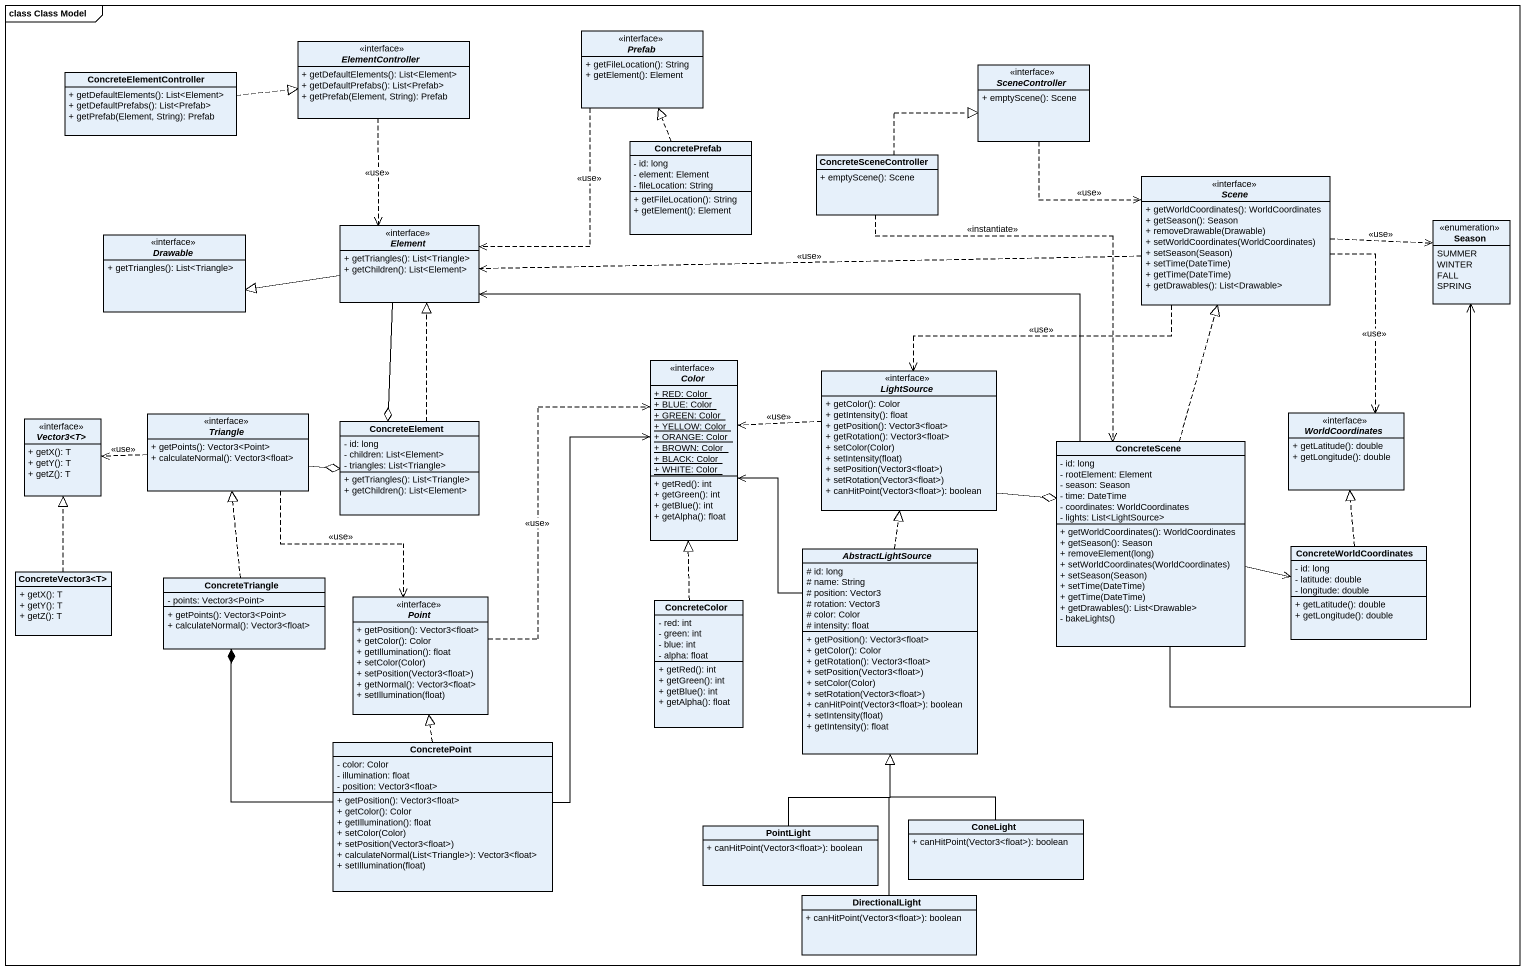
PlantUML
@startuml
mainframe class Class Model
hide circle
hide empty members
skinparam classAttributeIconSize 0
interface ElementController {
  + getDefaultElements(): List<Element>
  + getDefaultPrefabs(): List<Prefab>
  + getPrefab(Element, String): Prefab
}
interface Prefab {
  + getFileLocation(): String
  + getElement(): Element
}
interface SceneController {
  + emptyScene(): Scene
}
class ConcreteElementController {
  + getDefaultElements(): List<Element>
  + getDefaultPrefabs(): List<Prefab>
  + getPrefab(Element, String): Prefab
}
class ConcretePrefab {
  - id: long
  - element: Element
  - fileLocation: String
  + getFileLocation(): String
  + getElement(): Element
}
class ConcreteSceneController {
  + emptyScene(): Scene
}
interface Scene {
  + getWorldCoordinates(): WorldCoordinates
  + getSeason(): Season
  + removeDrawable(Drawable)
  + setWorldCoordinates(WorldCoordinates)
  + setSeason(Season)
  + setTime(DateTime)
  + getTime(DateTime)
  + getDrawables(): List<Drawable>
}
enum Season {
  SUMMER
  WINTER
  FALL
  SPRING
}
interface Drawable {
  + getTriangles(): List<Triangle>
}
interface Element {
  + getTriangles(): List<Triangle>
  + getChildren(): List<Element>
}
interface Color {
  {static} + RED: Color
  {static} + BLUE: Color
  {static} + GREEN: Color
  {static} + YELLOW: Color
  {static} + ORANGE: Color
  {static} + BROWN: Color
  {static} + BLACK: Color
  {static} + WHITE: Color
  + getRed(): int
  + getGreen(): int
  + getBlue(): int
  + getAlpha(): float
}
interface LightSource {
  + getColor(): Color
  + getIntensity(): float
  + getPosition(): Vector3<float>
  + getRotation(): Vector3<float>
  + setColor(Color)
  + setIntensity(float)
  + setPosition(Vector3<float>)
  + setRotation(Vector3<float>)
  + canHitPoint(Vector3<float>): boolean
}
interface Triangle {
  + getPoints(): Vector3<Point>
  + calculateNormal(): Vector3<float>
}
interface WorldCoordinates {
  + getLatitude(): double
  + getLongitude(): double
}
interface "Vector3<T>" as Vector3_T {
  + getX(): T
  + getY(): T
  + getZ(): T
}
class ConcreteElement {
  - id: long
  - children: List<Element>
  - triangles: List<Triangle>
  + getTriangles(): List<Triangle>
  + getChildren(): List<Element>
}
class ConcreteScene {
  - id: long
  - rootElement: Element
  - season: Season
  - time: DateTime
  - coordinates: WorldCoordinates
  - lights: List<LightSource>
  + getWorldCoordinates(): WorldCoordinates
  + getSeason(): Season
  + removeElement(long)
  + setWorldCoordinates(WorldCoordinates)
  + setSeason(Season)
  + setTime(DateTime)
  + getTime(DateTime)
  + getDrawables(): List<Drawable>
  - bakeLights()
}
abstract class AbstractLightSource {
  # id: long
  # name: String
  # position: Vector3
  # rotation: Vector3
  # color: Color
  # intensity: float
  + getPosition(): Vector3<float>
  + getColor(): Color
  + getRotation(): Vector3<float>
  + setPosition(Vector3<float>)
  + setColor(Color)
  + setRotation(Vector3<float>)
  + canHitPoint(Vector3<float>): boolean
  + setIntensity(float)
  + getIntensity(): float
}
class ConcreteWorldCoordinates {
  - id: long
  - latitude: double
  - longitude: double
  + getLatitude(): double
  + getLongitude(): double
}
class "ConcreteVector3<T>" as ConcreteVector3_T {
  + getX(): T
  + getY(): T
  + getZ(): T
}
class ConcreteTriangle {
  - points: Vector3<Point>
  + getPoints(): Vector3<Point>
  + calculateNormal(): Vector3<float>
}
interface Point {
  + getPosition(): Vector3<float>
  + getColor(): Color
  + getIllumination(): float
  + setColor(Color)
  + setPosition(Vector3<float>)
  + getNormal(): Vector3<float>
  + setIllumination(float)
}
class ConcreteColor {
  - red: int
  - green: int
  - blue: int
  - alpha: float
  + getRed(): int
  + getGreen(): int
  + getBlue(): int
  + getAlpha(): float
}
class ConcretePoint {
  - color: Color
  - illumination: float
  - position: Vector3<float>
  + getPosition(): Vector3<float>
  + getColor(): Color
  + getIllumination(): float
  + setColor(Color)
  + setPosition(Vector3<float>)
  + calculateNormal(List<Triangle>): Vector3<float>
  + setIllumination(float)
}
class PointLight {
  + canHitPoint(Vector3<float>): boolean
}
class ConeLight {
  + canHitPoint(Vector3<float>): boolean
}
class DirectionalLight {
  + canHitPoint(Vector3<float>): boolean
}
ElementController ..> Element : <<use>>
Prefab ..> Element : <<use>>
SceneController ..> Scene : <<use>>
ConcreteElementController .right.|> ElementController
ConcretePrefab .up.|> Prefab
ConcreteSceneController .right.|> SceneController
ConcreteSceneController ..> ConcreteScene : <<instantiate>>
Scene .right.> Season : <<use>>
Scene .left.> Element : <<use>>
Scene ..> LightSource : <<use>>
Scene ..> WorldCoordinates : <<use>>
Element -left-|> Drawable
Element --o ConcreteElement
LightSource .left.> Color : <<use>>
LightSource -right-o ConcreteScene
Triangle .left.> Vector3_T : <<use>>
Triangle -right-o ConcreteElement
Triangle ..> Point : <<use>>
ConcreteElement .up.|> Element
ConcreteScene .up.|> Scene
ConcreteScene -up-> Season
ConcreteScene -left-> Element
ConcreteScene -right-> ConcreteWorldCoordinates
AbstractLightSource -up-> Color
AbstractLightSource .up.|> LightSource
ConcreteWorldCoordinates .up.|> WorldCoordinates
ConcreteVector3_T .up.|> Vector3_T
ConcreteTriangle .up.|> Triangle
Point .up.> Color : <<use>>
ConcreteColor .up.|> Color
ConcretePoint -up-> Color
ConcretePoint -up-* ConcreteTriangle
ConcretePoint .up.|> Point
PointLight -up-|> AbstractLightSource
ConeLight -up-|> AbstractLightSource
DirectionalLight -up-|> AbstractLightSource
@enduml
